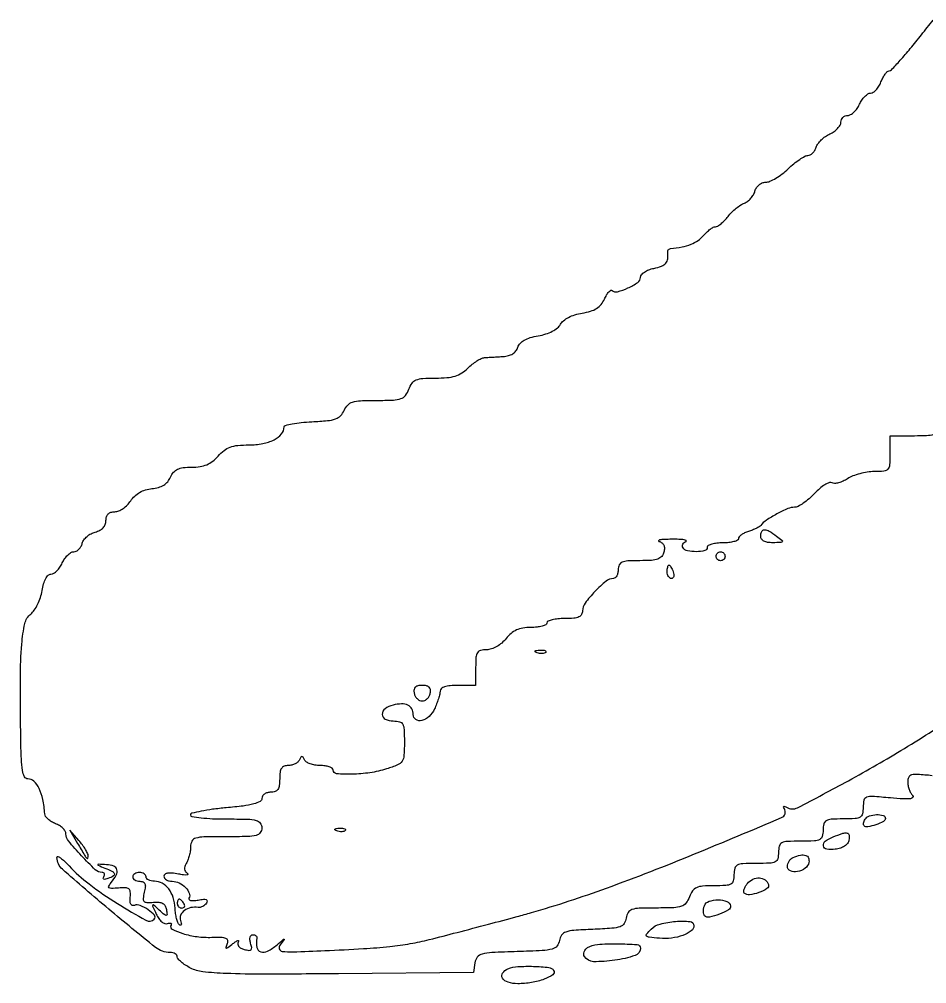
# Model space of a CAD drawing. Extents: x 0 to 2372, y 0 to 2187.
# Drawn here: x 358.5 to 562.3, y 514 to 730.6 of the extents above; entities that cross this region are included whole.
import ezdxf

# ---------------------------------------------------------------- set-up
doc = ezdxf.new("R2010")
doc.units = 0

msp = doc.modelspace()

# ---------------------------------------------------------------- linework, layer by layer
for points in [[(563.459718, 560.716313, 0.008131), (560.237702, 560.995987, 0.079487), (558.880988, 560.875854, 0.219225), (558.238691, 560.35796, 0.11566), (558, 559.339903, 0.049641), (558.082069, 558.515311, 0.037939), (558.327725, 557.642121, 0.038921), (558.688028, 556.852097, 0.070042), (559.11566, 556.28434, -0.381929), (559.140711, 555.835352, -0.198839), (558.610907, 555.542945, -0.042967), (557.045494, 555.502434, -0.007605), (554.11566, 555.723229, 0.005712), (550.078281, 556.042868, 0.099338), (548.776842, 555.872131, 0.259157), (548.180153, 555.212269, 0.057064), (548, 553.638889, -0.050905), (547.845412, 552.12443, -0.212353), (547.323684, 551.396605, -0.120683), (546.223367, 551.068052, -0.012492), (543.5, 551, 0.012699), (540.820113, 550.931926, 0.114574), (539.7, 550.611111, 0.210352), (539.165617, 549.906761, 0.058662), (539, 548.5, -0.063163), (538.819917, 547.080151, -0.217022), (538.25, 546.375, -0.105983), (537.03969, 546.06277, -0.010324), (534, 546, 0.010324), (530.96031, 545.93723, 0.105983), (529.75, 545.625, 0.217022), (529.180083, 544.919849, 0.063163), (529, 543.5, -0.063163), (528.819917, 542.080151, -0.217022), (528.25, 541.375, -0.105983), (527.03969, 541.06277, -0.010324), (524, 541, 0.010324), (520.96031, 540.93723, 0.105983), (519.75, 540.625, 0.217022), (519.180083, 539.919849, 0.063163), (519, 538.5, -0.058878), (518.83368, 537.092482, -0.210735), (518.297525, 536.388129, -0.114125), (517.172918, 536.067778, -0.01256), (514.475249, 536, 0.017966), (511.950213, 535.909239, 0.089354), (510.58049, 535.559354, 0.134), (509.701939, 534.827224, 0.061658), (509, 533.5, -0.073678), (508.220596, 532.107954, -0.147999), (507.204789, 531.383633, -0.072732), (505.474927, 531.06821, -0.008788), (501.594302, 531, 0.007708), (497.724507, 530.940339, 0.072583), (496.092213, 530.650485, 0.178684), (495.258992, 529.984524, 0.100787), (494.819551, 528.75, -0.112527), (494.345454, 527.510011, -0.165198), (493.426989, 526.805892, -0.064628), (491.60963, 526.442145, -0.006945), (487.313979, 526.207482, 0.007034), (483.049011, 525.973734, 0.063317), (481.217295, 525.611409, 0.161691), (480.28957, 524.917273, 0.117168), (479.813979, 523.707482, -0.138815), (479.268957, 522.477634, -0.156512), (478.182315, 521.785306, -0.051795), (475.960042, 521.442007, -0.004643), (470.314746, 521.213331, 0.004633), (464.663753, 520.984536, 0.051945), (462.444304, 520.641086, 0.157104), (461.359446, 519.947279, 0.138091), (460.814746, 518.713331), (460.5, 516.5), (430.228757, 516.235305, -0.001638), (413.513358, 516.143917, -0.010135), (404.925569, 516.299188, -0.017682), (399.719797, 516.683587, -0.092307), (396.978757, 517.510985, -0.024031), (395.838133, 518.172119, -0.031953), (394.87501, 518.885082, -0.033246), (394.1822, 519.553646, -0.186296), (394, 520.02568, 0.159709), (393.878188, 520.397306, 0.096797), (393.534567, 520.713794, 0.078469), (393.021487, 520.927524, 0.059592), (392.415546, 521, -0.170194), (389.097826, 522.163002, -0.006208), (378.609662, 530.761799, -0.005368), (368.209144, 539.699238, -0.215804), (367, 542.370255, -0.505921), (367.223318, 542.534469, -0.077502), (367.807812, 542.246778, -0.037697), (368.693195, 541.519837, -0.016764), (369.75, 540.439677, 0.045971), (374.189588, 536.402397, 0.021882), (380.55895, 532.02297, 0.01294), (386.966764, 528.245216, 0.334784), (388.841358, 528.508025, 0.394067), (388.871192, 529.369042, 0.062763), (387.493001, 530.600692, 0.054756), (385.680866, 531.577867, 0.19013), (384.374219, 531.590107, -0.173525), (383.908806, 531.579504, -0.198048), (383.573419, 531.86888, -0.107342), (383.410722, 532.49556, -0.037387), (383.443157, 533.432716, 0.045954), (383.464641, 534.660954, 0.210938), (383.136994, 535.27503, 0.163285), (382.396042, 535.538107, 0.025592), (380.825149, 535.485121, -0.011971), (379.233858, 535.388014, -0.1723), (378.701745, 535.555091, -0.381339), (378.627223, 535.929108, -0.040213), (379.183686, 536.721328, 0.048228), (380.318338, 538.39293, 0.191434), (380.466093, 539.601321, 0.243761), (379.751284, 540.392361, 0.075381), (378.130951, 540.733161, 0.001738), (376.33663, 540.828982, 0.297262), (376.177108, 540.735941, 0.435445), (376.229181, 540.596101, 0.002234), (377.75, 539.97364, -0.017394), (379.434003, 539.224017, -0.210285), (379.88143, 538.695686, -0.350217), (379.67868, 538.196197, -0.036281), (378.448062, 537.618443, -0.036408), (377.868281, 537.443138, -0.155351), (377.512472, 537.474315, -0.32948), (377.393111, 537.674071, -0.1144), (377.507079, 538.011454, 0.078971), (377.665055, 538.389352, 0.156964), (377.64162, 538.709615, 0.184845), (377.44373, 538.922038, 0.114304), (377.107155, 539, -0.192376), (375.608179, 539.598898, -0.014798), (372.494284, 542.740391, -0.015434), (369.582281, 546.057017, -0.174144), (369, 547.678152, 0.140293), (368.8312, 548.267906, 0.061117), (368.314583, 548.907263, 0.053711), (367.559256, 549.495633, 0.047821), (366.666667, 549.936633, -0.045252), (365.767617, 550.375104, -0.04988), (364.993379, 550.956242, -0.056037), (364.447022, 551.585143, -0.135538), (364.246966, 552.161883, 0.033535), (363.820023, 555.38987, 0.063459), (362.982669, 557.872587, 0.090652), (361.826443, 559.448927, 0.191578), (360.440983, 560, -0.289056), (359.715823, 560.457444, -0.06937), (359.266102, 561.877334, -0.032402), (358.995819, 564.481118, -0.006154), (358.870157, 569.25, -0.004), (358.789155, 582.670966, -0.019631), (359.101511, 590.243954, -0.03241), (359.781969, 594.894809, -0.175613), (361.110258, 597.024069, 0.07843), (361.898659, 597.872235, 0.035189), (362.659517, 599.194936, 0.033731), (363.282518, 600.735808, 0.038997), (363.657049, 602.274069, -0.030007), (363.996511, 603.785916, -0.052743), (364.47865, 604.971455, -0.071), (365.047247, 605.745752, -0.201573), (365.652281, 606, 0.141387), (366.266822, 606.177321, 0.054473), (366.968994, 606.734375, 0.048303), (367.643298, 607.543492, 0.042704), (368.181954, 608.5, -0.043981), (368.723799, 609.456461, -0.049113), (369.407401, 610.265625, -0.055293), (370.123099, 610.821879, -0.138429), (370.754135, 611, 0.1208), (371.339411, 611.143497, 0.07506), (371.913393, 611.562621, 0.067991), (372.389497, 612.183125, 0.065825), (372.688103, 612.915306, -0.093794), (373.056823, 613.692821, -0.056763), (373.748458, 614.445341, -0.05417), (374.637252, 615.061119, -0.063022), (375.594483, 615.434358, 0.058596), (376.61023, 615.820126, 0.085525), (377.370224, 616.398662, 0.095483), (377.83691, 617.144496, 0.092445), (378, 618.019052, -0.073638), (378.127051, 618.877041, -0.123209), (378.499495, 619.499494, -0.123385), (379.120747, 619.872634, -0.073972), (379.976947, 620, 0.100007), (380.850315, 620.17645, 0.050131), (381.843261, 620.717456, 0.046964), (382.795526, 621.508079, 0.051039), (383.554219, 622.442405, -0.059243), (384.44319, 623.50129, -0.057905), (385.562066, 624.331528, -0.056251), (386.872644, 624.901638, -0.050364), (388.327272, 625.192405, 0.044033), (389.79369, 625.466308, 0.069759), (390.962997, 625.97725, 0.078289), (391.852081, 626.737603, 0.073529), (392.487128, 627.75, -0.070189), (393.168915, 628.853125, -0.109238), (394.048898, 629.535307, -0.083086), (395.313267, 629.893473, -0.02757), (397.243742, 630, 0.036289), (399.140091, 630.137816, 0.063356), (400.655795, 630.559971, 0.067378), (401.95411, 631.325449, 0.046987), (403.186949, 632.5, -0.048634), (404.513579, 633.755617, -0.078693), (405.871534, 634.503923, -0.064045), (407.588858, 634.885562, -0.022694), (410.108907, 635, 0.046648), (413.195133, 635.288564, 0.071391), (415.73411, 636.155389, 0.094736), (417.408722, 637.456268, 0.182341), (418, 639.023711, -0.34152), (418.278939, 639.384458, -0.017005), (419.835938, 639.733269, -0.021498), (421.854017, 640.02465, -0.013203), (424.25, 640.202283, 0.01115), (427.732914, 640.446125, 0.061651), (429.564968, 640.846854, 0.114856), (430.682172, 641.558535, 0.09061), (431.487128, 642.75, -0.08732), (432.289371, 643.954322, -0.127943), (433.366413, 644.62129, -0.065084), (435.152442, 644.927823, -0.009997), (438.761879, 645, 0.009246), (442.523517, 645.069568, 0.07403), (444.222901, 645.387194, 0.147349), (445.226748, 646.111696, 0.072558), (446, 647.5, -0.064526), (446.723775, 648.849797, -0.139257), (447.637703, 649.578325, -0.084805), (449.10313, 649.916898, -0.014464), (451.975249, 650, 0.021516), (454.560255, 650.111291, 0.053527), (456.415586, 650.473892, 0.067149), (457.889647, 651.157173, 0.054365), (459.25, 652.25, -0.027962), (460.221621, 653.118627, -0.02836), (461.279687, 653.869007, -0.029566), (462.271239, 654.412051, -0.093794), (463, 654.60194, -0.001509), (463.758094, 654.651162, -0.000529), (464.847392, 654.717428, -0.000526), (466.045581, 654.787781, -0.000615), (467.182612, 654.85194, 0.053452), (468.345963, 655.041996, 0.073134), (469.316025, 655.469103, 0.082339), (470.037135, 656.108052, 0.093798), (470.47434, 656.919152, -0.112495), (470.993363, 657.802186, -0.075323), (471.91907, 658.528085, -0.057425), (473.266018, 659.097438, -0.029465), (475.054764, 659.509252, 0.033989), (476.737685, 659.912755, 0.043273), (478.213851, 660.519136, 0.049457), (479.362239, 661.263493, 0.101717), (480.044597, 662.083329, -0.100547), (480.719968, 662.898604, -0.05044), (481.84519, 663.632221, -0.044294), (483.285962, 664.221826, -0.03535), (484.921241, 664.603397, 0.03276), (486.798253, 665.031144, 0.067626), (488.167108, 665.650012, 0.0803), (489.170214, 666.529637, 0.065872), (489.927121, 667.739394, -0.024883), (490.406554, 668.66644, -0.045829), (490.898576, 669.35763, -0.067974), (491.329959, 669.739683, -0.357817), (491.622452, 669.710881, 0.267968), (492.808372, 669.393159, 0.041638), (495.185402, 670.247656, 0.041725), (497.399527, 671.491163, 0.248873), (498, 672.622825, -0.178097), (498.217306, 673.213554, -0.067993), (498.880616, 673.807192, -0.05613), (499.851144, 674.315059, -0.043169), (501, 674.65, 0.040903), (502.718565, 675.142612, 0.124649), (503.706909, 675.831822, 0.149876), (504.14541, 676.823581, 0.068951), (504.118421, 678.25, -0.099531), (504.13063, 678.54186, -0.103762), (504.255099, 678.801516, -0.104177), (504.472918, 678.988513, -0.101103), (504.75, 679.07431, 0.024084), (507.334713, 679.456803, 0.045508), (509.354434, 680.050787, 0.055966), (510.930145, 680.888816, 0.068939), (512.160293, 682.008158, -0.027609), (512.870621, 682.770538, -0.031488), (513.631655, 683.414896, -0.033138), (514.336736, 683.870181, -0.127461), (514.837712, 684, 0.140188), (515.346437, 684.145494, 0.031091), (516.091441, 684.676554, 0.029984), (516.905012, 685.421502, 0.025008), (517.67742, 686.303161, -0.029683), (518.510551, 687.236398, -0.02406), (519.506568, 688.135948, -0.02469), (520.508598, 688.87745, -0.056102), (521.344939, 689.308208, 0.072842), (522.089484, 689.723657, 0.049073), (522.801175, 690.389932, 0.048702), (523.37581, 691.189845, 0.067564), (523.711571, 692.005047, -0.082055), (524.0535, 692.77171, -0.074369), (524.633481, 693.417545, -0.07653), (525.359503, 693.850619, -0.096569), (526.125733, 694, 0.104545), (527.06322, 694.198186, 0.030251), (528.384434, 694.88125, 0.028992), (529.816576, 695.851818, 0.027295), (531.157416, 697, -0.018792), (532.453459, 698.148573, -0.022911), (533.751747, 699.11875, -0.022275), (534.896294, 699.822682, -0.127397), (535.580926, 700, 0.126086), (536.115699, 700.137033, 0.069513), (536.660279, 700.542921, 0.062203), (537.131837, 701.141511, 0.058986), (537.451834, 701.848243, -0.082304), (537.854619, 702.638105, -0.041093), (538.594856, 703.485596, -0.039342), (539.526625, 704.257857, -0.046507), (540.519222, 704.826804, 0.046976), (541.468225, 705.371945, 0.050895), (542.271271, 706.072014, 0.056989), (542.821629, 706.813919, 0.131853), (543, 707.478561, -0.099038), (543.11615, 708.0592, -0.097945), (543.446923, 708.553077, -0.097945), (543.9408, 708.88385, -0.099038), (544.521439, 709, 0.1326), (545.186674, 709.179578, 0.056806), (545.930559, 709.734375, 0.050694), (546.633475, 710.543632, 0.046624), (547.181954, 711.5, -0.04191), (547.718633, 712.456538, -0.047784), (548.387171, 713.265625, -0.053932), (549.080968, 713.823212, -0.143273), (549.685266, 714, 0.148084), (550.276591, 714.179058, 0.059017), (550.927966, 714.734375, 0.05153), (551.535417, 715.54352, 0.044449), (552, 716.5, -0.028508), (552.42784, 717.457228, -0.038201), (552.927581, 718.265625, -0.042352), (553.424378, 718.838144, -0.195287), (553.82298, 719, 0.208245), (554.356201, 719.232149, 0.004488), (556.319836, 721.380191, 0.009534), (558.580887, 723.997302, 0.006194), (561.09773, 727.102778, -0.001648), (563.713848, 730.391423, -0.001791)], [(563.833333, 637.318182, -0.054498), (562.247932, 637.066617, -0.01212), (559.5, 637), (554, 637), (554, 633, -0.01585), (553.919912, 630.474115, -0.166616), (553.529051, 629.532871, -0.191858), (552.668244, 629.097884, -0.022201), (550.464817, 629, 0.037819), (548.93406, 628.884051, 0.027275), (547.256972, 628.534055, 0.02773), (545.69018, 628.022263, 0.052265), (544.508793, 627.413804, -0.03663), (543.503339, 626.855595, -0.043772), (542.484275, 626.48811, -0.04928), (541.595397, 626.344547, -0.15503), (541.016296, 626.489928, 0.233889), (540.416171, 626.546541, 0.045936), (539.41534, 626.05408, 0.040009), (538.249878, 625.206017, 0.02761), (537.07111, 624.076124, -0.025923), (535.851028, 622.898713, -0.029238), (534.5617, 621.903611, -0.030406), (533.380601, 621.198746, -0.119885), (532.563607, 621, 0.103761), (531.080296, 620.68883, 0.020594), (528.630488, 619.491062, 0.021741), (526.269314, 618.07762, 0.081036), (525, 616.907879, -0.093767), (524.668326, 616.617373, -0.019699), (523.985937, 616.250806, -0.02), (523.148039, 615.883076, -0.017769), (522.25, 615.567394, 0.035417), (521.388732, 615.230063, 0.04609), (520.660938, 614.797532, 0.053676), (520.155092, 614.339728, 0.184026), (520, 613.932612, -0.287381), (519.774219, 613.57223, -0.047793), (518.971875, 613.273955, -0.039954), (517.84123, 613.067575, -0.025175), (516.5, 613, 0.027026), (515.158889, 612.927458, 0.042582), (514.028125, 612.70625, 0.052312), (513.232098, 612.385692, 0.277684), (513, 612, -0.343202), (512.432466, 611.270568, -0.058239), (510.563891, 611.022426, -0.054572), (508.56144, 611.209913, -0.206573), (507.552786, 611.91459, -0.131107), (507.435807, 612.302558, -0.121773), (507.522598, 612.709292, -0.105417), (507.806545, 613.073164, -0.07888), (508.243769, 613.335642, 0.616613), (508.259032, 613.520275, 0.101463), (507.809107, 613.682447, 0.027803), (506.64802, 613.78503, 0.010191), (505, 613.805051, 0.009028), (503.370117, 613.762194, 0.029994), (502.304393, 613.650618, 0.220501), (502.076068, 613.494968, 0.498374), (502.142614, 613.331355, -0.091974), (502.808986, 613.014994, -0.125741), (503.232127, 612.506408, -0.112145), (503.388186, 611.809913, -0.063295), (503.275982, 610.947357, -0.110821), (502.770698, 609.968493, -0.132516), (501.922702, 609.375764, -0.071769), (500.476834, 609.077775, -0.014991), (497.883369, 609, 0.01205), (495.151093, 608.934141, 0.085335), (493.860421, 608.647612, 0.18956), (493.229437, 608.04381, 0.108608), (493, 607, -0.052524), (492.919394, 606.2348, -0.072381), (492.679868, 605.5875, -0.092298), (492.3261, 605.152698, -0.177769), (491.91019, 605, 0.174981), (490.271371, 604.40836, 0.029073), (487.781024, 602.083526, 0.029553), (485.574738, 599.4776, 0.162265), (485, 597.753247, -0.128396), (484.77772, 596.901916, -0.163154), (484.17963, 596.359578, -0.084958), (483.036344, 596.075453, -0.01852), (481, 596, 0.023598), (479.467056, 595.92761, 0.037669), (478.175, 595.70625, 0.04382), (477.251055, 595.387127, 0.295869), (477, 595, -0.281884), (476.763602, 594.614001, -0.050358), (475.940714, 594.29375, -0.04144), (474.775733, 594.072504, -0.026217), (473.39392, 594, 0.03801), (471.585411, 593.862318, 0.067538), (470.154877, 593.440349, 0.071841), (468.947854, 592.674926, 0.048964), (467.82134, 591.5, -0.050023), (466.871328, 590.513343, -0.046801), (465.723938, 589.710005, -0.049436), (464.52575, 589.177083, -0.080098), (463.42742, 589, 0.058761), (462.093819, 588.84273, 0.200259), (461.401714, 588.33804, 0.120679), (461.074862, 587.300735, 0.016265), (461, 585), (461, 581), (457, 581, 0.022289), (455.258858, 580.922343, 0.056368), (454.018855, 580.66871, 0.09272), (453.265066, 580.257612, 0.225353), (453, 579.699365, -0.05948), (452.919247, 579.022938, -0.016452), (452.632812, 577.990144, -0.016371), (452.228476, 576.833063, -0.016465), (451.75, 575.707167, -0.094157), (450.531725, 574.009804, -0.125653), (448.883017, 573.086496, -0.221556), (447.584662, 573.316808, -0.244496), (447, 574.440983, 0.126757), (446.67228, 575.712926, 0.158422), (445.786752, 576.541571, 0.117454), (444.348615, 576.839323, 0.054109), (442.443165, 576.575091, 0.096401), (440.647682, 575.733948, 0.243755), (440.023293, 574.480917, 0.284423), (440.712579, 573.405787, 0.112086), (442.5, 573, -0.060936), (443.914023, 572.827028, -0.214042), (444.618601, 572.274348, -0.110042), (444.934814, 571.107817, -0.011377), (445, 568.243479, -0.015678), (444.905448, 565.228803, -0.131621), (444.475234, 563.949661, -0.149543), (443.483656, 563.135059, -0.022084), (441.015749, 562.243479, -0.038353), (437.271591, 561.383177, -0.032242), (433.214435, 561.038621, -0.027664), (429.767796, 561.159485, -0.387987), (429, 562, 0.250638), (428.794591, 562.38403, 0.064635), (428.143229, 562.70625, 0.050076), (427.200605, 562.927186, 0.032551), (426.083333, 563, -0.039756), (424.924203, 563.09231, -0.046054), (423.852083, 563.367188, -0.051922), (423.011757, 563.769774, -0.146955), (422.583333, 564.25, 0.029131), (422.255505, 564.85747, 0.260055), (422, 565, 0.260055), (421.744495, 564.85747, 0.029131), (421.416667, 564.25, -0.107454), (421.052403, 563.771545, -0.060661), (420.441667, 563.367188, -0.056352), (419.693042, 563.093016, -0.05969), (418.916667, 563, 0.089622), (417.997497, 562.833911, 0.162596), (417.409722, 562.358696, 0.111619), (417.091598, 561.47682, 0.030982), (417, 560, -0.030703), (416.907747, 558.499083, -0.116834), (416.583333, 557.625, -0.166173), (415.975317, 557.159458, -0.081208), (415, 557, 0.068047), (414.235539, 556.895478, 0.084598), (413.5875, 556.589949, 0.099743), (413.154162, 556.1364, 0.141887), (413, 555.604081, -0.277646), (412.580326, 554.90657, -0.057642), (411.190425, 554.36373, -0.033343), (408.822009, 553.906951, -0.008893), (405, 553.5, 0.010422), (401.933024, 553.163956, 0.016979), (399.35, 552.736685, 0.010996), (397.299625, 552.278444, 0.34502), (397, 551.895919, 0.368797), (397.303762, 551.540105, 0.011497), (399.35, 551.263176, 0.017374), (401.932752, 551.064479, 0.01051), (405, 551, -0.005351), (409.801161, 550.948615, -0.055952), (411.75, 550.6875, -0.176663), (412.650825, 550.078201, -0.157888), (413, 549, -0.157888), (412.650825, 547.921799, -0.176663), (411.75, 547.3125, -0.055952), (409.801161, 547.051385, -0.005351), (405, 547, 0.004876), (399.979543, 546.951043, 0.063627), (398.138407, 546.679209, 0.20459), (397.303692, 546.007954, 0.121365), (396.984687, 544.75, -0.034734), (396.91063, 543.780601, -0.025858), (396.700127, 542.728066, -0.026369), (396.396194, 541.75184, -0.052386), (396.037474, 541.026393, 0.058976), (395.708089, 540.33764, 0.111892), (395.643733, 539.729369, 0.128523), (395.847351, 539.209171, 0.09215), (396.302786, 538.777791, -0.336215), (396.380814, 538.56244, -0.308271), (396.193631, 538.413633, -0.051291), (395.427823, 538.435752, -0.014553), (394.25, 538.626397, 0.023131), (392.841239, 538.829695, 0.062616), (391.833644, 538.801473, 0.114125), (391.226739, 538.558832, 0.245563), (391, 538.125, 0.163506), (391.144188, 537.695863, 0.095966), (391.551532, 537.330469, 0.077175), (392.159452, 537.083578, 0.057998), (392.877555, 537, -0.115235), (394.427101, 536.638071, -0.084234), (395.863169, 535.597626, -0.09869), (396.711778, 534.299532, -0.238321), (396.616352, 533.188262, 0.335617), (396.643976, 532.895362, 0.160904), (396.992943, 532.700128, 0.067352), (397.710964, 532.659514, 0.027729), (398.678887, 532.789445, -0.020126), (399.868992, 532.967654, -0.112675), (400.504813, 532.893559, -0.318551), (400.711047, 532.600739, -0.138476), (400.573217, 532.118468, -0.07253), (400.208736, 531.684316, -0.062103), (399.716833, 531.345211, -0.064457), (399.177656, 531.147921, -0.094688), (398.674593, 531.131199, 0.094028), (397.026637, 531.078582, 0.106413), (395.591524, 530.417887, 0.13202), (394.757395, 529.353698, 0.188613), (394.722472, 528.167241, -0.026373), (394.90161, 527.568437, -0.124645), (394.898034, 527.212923, -0.407308), (394.744897, 527.121306, -0.12651), (394.482931, 527.259732, -0.115123), (394.151171, 527.740774, -0.028946), (393.852688, 528.651694, -0.028004), (393.624615, 529.760976, -0.025017), (393.511001, 530.931466, 0.063581), (393.087624, 533.343891, 0.088071), (392.082533, 535.291536, 0.10403), (390.621408, 536.550938, 0.126689), (388.877555, 537, -0.05129), (388.159146, 537.073889, -0.071223), (387.551532, 537.29375, -0.091278), (387.143082, 537.618307, -0.181272), (387, 538, 0.148195), (386.884432, 538.381354, 0.098894), (386.559375, 538.70625, 0.082425), (386.073457, 538.925306, 0.064853), (385.5, 539, 0.064853), (384.926543, 538.925306, 0.082425), (384.440625, 538.70625, 0.098894), (384.115568, 538.381354, 0.148195), (384, 538, 0.158112), (384.123703, 537.618591, 0.097128), (384.47247, 537.29375, 0.079016), (384.993333, 537.074427, 0.060283), (385.608408, 537, -0.095573), (386.33432, 536.859966, -0.204083), (386.731244, 536.464332, -0.127872), (386.825365, 535.744546, -0.030401), (386.600969, 534.546269, 0.029414), (386.338755, 533.16115, 0.219506), (386.533977, 532.538605, 0.205108), (387.145289, 532.258126, 0.025548), (388.63911, 532.296269, -0.040815), (389.887355, 532.290065, -0.105786), (390.743117, 532.027835, -0.137317), (391.283924, 531.491701, -0.091947), (391.570744, 530.663615, -0.014969), (391.705683, 529.545638, -0.417377), (391.533943, 529.341994, -0.200616), (391.178961, 529.458286, -0.005752), (389.960749, 530.535521, 0.003554), (388.692762, 531.666743, 0.439577), (388.50108, 531.646162, 0.271188), (388.474738, 531.398343, 0.002415), (389.286554, 529.621514, 0.044564), (389.851192, 528.640977, 0.064051), (390.525664, 527.901513, 0.082265), (391.208585, 527.492851, 0.185674), (391.801938, 527.488154, -0.038719), (392.271569, 527.624139, -0.141543), (392.577516, 527.600606, -0.313331), (392.687362, 527.441934, -0.138837), (392.613951, 527.184376, 0.435677), (392.874569, 526.235996, 0.046826), (395.236245, 525.272743, 0.040845), (398.466605, 524.577314, 0.041583), (401.747518, 524.42208, -0.01368), (403.840117, 524.439826, -0.091198), (404.857116, 524.232853, -0.246719), (405.248815, 523.771902, -0.145523), (405.198178, 523.033168, 0.017786), (404.910078, 522.16926, 0.492877), (405.031635, 522.002384, 0.170972), (405.365141, 522.110426, 0.005423), (406.504728, 523, -0.01649), (407.192034, 523.512451, -0.078427), (407.631946, 523.725584, -0.477854), (407.766205, 523.634338, -0.156778), (407.703206, 523.36369, 0.160373), (407.593281, 522.875978, 0.147047), (407.788624, 522.398522, 0.104006), (408.294263, 521.986972, 0.055087), (409.052331, 521.696566, 0.031088), (410.095744, 521.491974, 0.230028), (410.563211, 521.647263, 0.246024), (410.711147, 522.100621, 0.035085), (410.473696, 523.082876, -0.048174), (410.314536, 523.825756, -0.087658), (410.351698, 524.443492, -0.133356), (410.571789, 524.846266, -0.204153), (410.932612, 525, -0.069977), (411.331749, 524.943864, -0.09765), (411.651669, 524.779688, -0.11943), (411.842807, 524.535555, -0.146819), (411.881579, 524.25, 0.079673), (411.886671, 522.13564, 0.279213), (412.734122, 521.14163, 0.208184), (414.266297, 521.280275, 0.05082), (416.404026, 522.75, -0.000839), (417.815755, 523.944337, -0.188181), (417.977537, 523.999477, -0.606562), (418.012975, 523.923575, -0.001466), (417.085683, 522.720311, 0.239408), (416.911819, 521.814067, 0.299242), (417.54762, 521.268847, 0.040376), (419.913381, 521.158477, 0.002379), (427.102916, 521.437909, 0.003799), (435.82066, 521.88467, 0.011539), (441.736112, 522.370088, 0.016314), (446.328294, 523.005885, 0.019717), (450.584646, 523.911454, 0.001333), (456.836012, 525.519193, 0.000932), (463.876137, 527.363832, 0.000769), (470.324144, 529.076784, 0.005223), (473.5, 529.961347, 0.016886), (490.400302, 535.484341, 0.010057), (510.139614, 543.134585, 0.002923), (529.672737, 551.294214, 0.459476), (530.311868, 553.304404, -0.049688), (530.143238, 553.649714, -0.35406), (530.198661, 553.813881, -0.250229), (530.407888, 553.829443, -0.034371), (530.807998, 553.618663, 0.263658), (533.26966, 553.525095, 0.005292), (544.698655, 559.594403, 0.012048), (557.251414, 566.829248, 0.010924), (569.863987, 574.89207, -0.00013)]]:
    msp.add_lwpolyline(points, format="xyb")
for points in [[(528.55887, 614.531803, -0.008904), (529.77785, 613.575217, -0.359985), (529.839444, 613.265865, -0.266048), (529.531302, 613.074305, -0.006145), (527.75, 613.031803, -0.038784), (526.560399, 613.110388, -0.086943), (525.703033, 613.391603, -0.126574), (525.18895, 613.863085, -0.145204), (525, 614.5, -0.111566), (525.233368, 615.532855, -0.28686), (525.851912, 615.927277, -0.137546), (526.913682, 615.639768, -0.027442)], [(517, 610, -0.099038), (516.923658, 609.618362, -0.097945), (516.70625, 609.29375, -0.097945), (516.381638, 609.076342, -0.099038), (516, 609, -0.099038), (515.618362, 609.076342, -0.097945), (515.29375, 609.29375, -0.097945), (515.076342, 609.618362, -0.099038), (515, 610, -0.099038), (515.076342, 610.381638, -0.097945), (515.29375, 610.70625, -0.097945), (515.618362, 610.923658, -0.099038), (516, 611, -0.099038), (516.381638, 610.923658, -0.097945), (516.70625, 610.70625, -0.097945), (516.923658, 610.381638, -0.099038)], [(505.361626, 606.5, -0.055937), (505.511135, 605.925634, -0.100118), (505.483616, 605.440625, -0.147206), (505.289193, 605.122486, -0.184534), (504.968615, 605, -0.152681), (504.599211, 605.115494, -0.098158), (504.284531, 605.440625, -0.08088), (504.07223, 605.926468, -0.062722), (504, 606.5, -0.024748), (504.028469, 607.074824, -0.039339), (504.115447, 607.559375, -0.046727), (504.241071, 607.903916, -0.289661), (504.393011, 608, -0.222225), (504.579329, 607.912889, -0.030693), (504.839659, 607.559375, -0.030395), (505.112506, 607.074558, -0.02136)], [(476.729167, 588.395833, -0.126455), (476.402231, 588.202593, -0.060344), (475.916927, 588.123424, -0.05415), (475.359369, 588.160852, -0.051402), (474.8125, 588.316886, -0.054073), (474.395823, 588.538436, -0.470617), (474.37858, 588.720685, -0.168741), (474.670344, 588.862007, -0.018894), (475.416667, 588.921053, -0.028489), (476.112848, 588.910055, -0.077125), (476.592839, 588.799335, -0.208169), (476.77538, 588.614691, -0.296942)], [(447.190371, 579.25, 0.076985), (447.429863, 578.581313, 0.076288), (447.86097, 578.014063, 0.081628), (448.412083, 577.632352, 0.111169), (449, 577.5, 0.111169), (449.587917, 577.632352, 0.081628), (450.13903, 578.014063, 0.076288), (450.570137, 578.581313, 0.076985), (450.809629, 579.25, 0.080835), (450.832547, 580.041863, 0.169023), (450.558294, 580.585443, 0.141833), (449.962207, 580.90099, 0.051314), (449, 581, 0.051314), (448.037793, 580.90099, 0.141833), (447.441706, 580.585443, 0.169023), (447.167453, 580.041863, 0.080835)], [(553, 551.116631, -0.282338), (552.570626, 550.416855, -0.03517), (550.854341, 549.69166, -0.035516), (549.04047, 549.212103, -0.248128), (548.193535, 549.473132, -0.18005), (548.089551, 549.700395, -0.063227), (548.109035, 550.064551, -0.052789), (548.235625, 550.496276, -0.04074), (548.458881, 550.933469, -0.175387), (549.396612, 551.676358, -0.070724), (551.026879, 551.975585, -0.081962), (552.493645, 551.793892, -0.332498)], [(371.63799, 545.5, 0.001586), (373.207136, 542.839672, 0.04219), (373.686016, 542.169469, 0.56619), (373.901551, 542.205208, 0.094303), (374, 542.722549, 0.112689), (373.873442, 543.276951, 0.023396), (373.395066, 544.161747, 0.023468), (372.728988, 545.157936, 0.020258), (371.940649, 546.139216), (369.881299, 548.5)], [(431.729167, 548.395833, -0.126455), (431.402231, 548.202593, -0.060344), (430.916927, 548.123424, -0.05415), (430.359369, 548.160852, -0.051402), (429.8125, 548.316886, -0.054073), (429.395823, 548.538436, -0.470617), (429.37858, 548.720685, -0.168741), (429.670344, 548.862007, -0.018894), (430.416667, 548.921053, -0.028489), (431.112848, 548.910055, -0.077125), (431.592839, 548.799335, -0.208169), (431.77538, 548.614691, -0.296942)], [(544.814774, 546.25, -0.117082), (544.486746, 545.516482, -0.081487), (543.823094, 544.892551, -0.069105), (542.88131, 544.433018, -0.050305), (541.741449, 544.183578, -0.068379), (539.819385, 544.225162, -0.319768), (539.074194, 544.958178, -0.286096), (539.490604, 545.992748, -0.062242), (541.25, 546.968838, -0.014096), (543.429029, 547.77413, -0.131955), (544.418376, 547.836951, -0.322943), (544.85122, 547.369591, -0.077593)], [(535.813108, 541.25, -0.189436), (534.979926, 539.929198, -0.11251), (533.249311, 539.178023, -0.147319), (531.662152, 539.348659, -0.301455), (531, 540.347116, -0.076602), (531.093368, 540.952978, -0.063813), (531.367188, 541.54492, -0.065463), (531.772062, 542.034024, -0.091522), (532.25, 542.337719, -0.040703), (533.939536, 542.864366, -0.129998), (535.109835, 542.820176, -0.230038), (535.721817, 542.251774, -0.140521)], [(526.738173, 536.286882, -0.343575), (526.407665, 535.353958, -0.056708), (524.57342, 534.456241, -0.053522), (522.483035, 533.955947, -0.232396), (521.310929, 534.355738, -0.208218), (521.176509, 534.6974, -0.069908), (521.272087, 535.236936, -0.055396), (521.561352, 535.875068, -0.039133), (522.015538, 536.518723, -0.109461), (523.236776, 537.466565, -0.123374), (524.690916, 537.755972, -0.14125), (525.968325, 537.318862, -0.161137)], [(394, 532, 0.105053), (394.081062, 531.618444, 0.099167), (394.311086, 531.29375, 0.09642), (394.654762, 531.076123, 0.093332), (395.059017, 531, 0.108972), (395.413961, 531.078288, 0.182303), (395.6254, 531.29375, 0.161196), (395.656512, 531.6179, 0.082592), (395.5, 532, 0.029505), (395.231006, 532.382774, 0.035638), (394.933975, 532.70625, 0.038439), (394.65171, 532.934461, 0.151918), (394.440983, 533, 0.210953), (394.272352, 532.92554, 0.081139), (394.129539, 532.70625, 0.061769), (394.032345, 532.382849, 0.042167)], [(518.212614, 531.5, -0.30699), (517.771112, 530.577554, -0.040695), (515.715934, 529.591523, -0.040666), (513.495005, 528.941545, -0.252367), (512.395974, 529.270692, -0.138334), (512.193423, 529.632401, -0.056151), (512.123313, 530.197814, -0.049813), (512.182, 530.860257, -0.044655), (512.370776, 531.523843, -0.22512), (513.39767, 532.502853, -0.080864), (515.444779, 532.827538, -0.085389), (517.406105, 532.481878, -0.275862)], [(510, 527.035184, -0.239257), (509.399114, 525.851334, -0.069878), (507.543944, 524.857284, -0.057871), (504.996033, 524.24253, -0.051383), (502.268349, 524.192159, -0.00715), (499.949412, 524.421339, -0.180955), (499.391436, 524.705365, -0.376256), (499.381341, 525.160585, -0.022726), (500.382114, 526.25, -0.133972), (502.414376, 527.402772, -0.042066), (505.894916, 527.984259, -0.041726), (509.134447, 527.977954, -0.38943)], [(498, 521.975249, -0.325471), (496.796769, 520.322613, -0.041269), (492.243051, 519.257955, -0.040949), (487.481145, 518.946412, -0.255528), (485.430902, 520.111803, -0.123544), (485.274791, 520.602982, -0.099558), (485.350436, 521.153424, -0.089711), (485.64727, 521.679176, -0.078477), (486.121885, 522.096491, -0.123492), (488.322981, 522.82315, -0.020837), (492.787487, 522.963657, -0.015129), (497.247353, 522.783098, -0.393649)], [(478.501157, 516.998127, -0.396301), (478.299355, 516.007959, -0.064904), (476.40152, 515.006643, -0.048554), (473.554999, 514.252967, -0.040472), (470.4349, 514, -0.073202), (468.297067, 514.314673, -0.176526), (467.035126, 515.257655, -0.30701), (467.053363, 516.387309, -0.144844), (468.25, 517.337719, -0.080483), (470.482773, 517.843831, -0.023855), (473.995905, 517.895076, -0.017618), (477.448403, 517.658739, -0.232467)]]:
    msp.add_lwpolyline(points, format="xyb", close=True)

doc.saveas('drawing.dxf')
